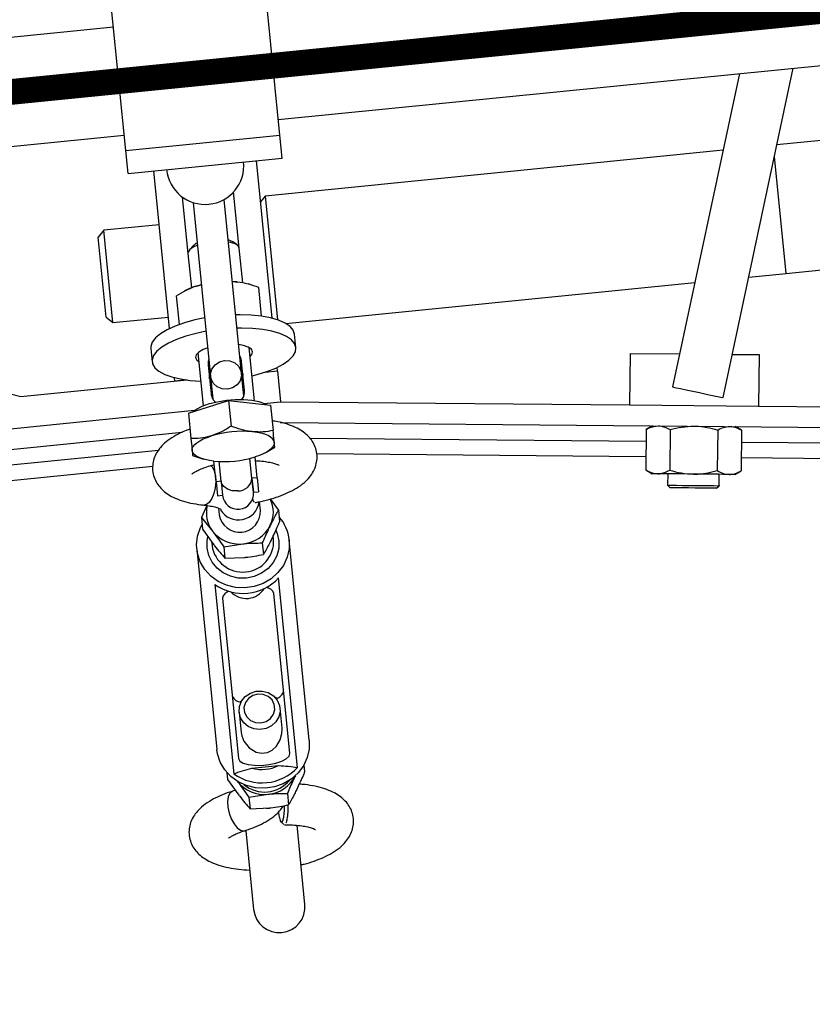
# Model space of a CAD drawing. Header units: millimetres. Extents: x -37020 to 35906, y -101 to 52234.
# Drawn here: x -112.7185 to -112.4111, y 323.7783 to 324.1588 of the extents above; entities that cross this region are included whole.
import ezdxf

# ---------------------------------------------------------------- set-up
doc = ezdxf.new("R2010")
doc.units = ezdxf.units.MM
doc.header["$PDMODE"] = 35
doc.header["$PDSIZE"] = 1
doc.linetypes.add('CENTROX2', pattern=[101.6, 63.5, -12.7, 12.7, -12.7])
doc.linetypes.add('DASHED2', pattern=[0.375, 0.25, -0.125])
for name, color, linetype in [('Catenaria', 2, 'Continuous'), ('Eje unifilar', 4, 'CENTROX2'), ('M0_EQUIPOS', 2, 'Continuous'), ('R10', 240, 'Continuous'), ('unifilar VIAS Ppales', 5, 'DASHED2')]:
    doc.layers.add(name, color=color, linetype=linetype)
doc.styles.add('Romans', font='romans.shx', dxfattribs={"width": 0.8})
doc.styles.get("Standard").update_dxf_attribs({"font": 'arial.ttf'})
doc.dimstyles.get("Standard").update_dxf_attribs({"dimtxt": 0.18, "dimasz": 0.18, "dimexe": 0.18, "dimexo": 0.0625, "dimgap": 0.09, "dimtad": 0, "dimtih": 1, "dimtoh": 1, "dimdec": 4, "dimzin": 0, "dimdsep": 46, "dimtxsty": 'Standard', "dimcen": 0.09, "dimadec": 0, "dimazin": 0, "dimtfac": 1, "dimtdec": 4, "dimtofl": 0, "dimtmove": 0, "dimatfit": 3, "dimfxl": 1, "dimtolj": 1, "dimtzin": 0, "dimarcsym": 0})

# ---------------------------------------------------------------- blocks, each defined once
blk = doc.blocks.new('enlace tol')
at = {"layer": 'Eje unifilar'}
blk.add_line((-7125.44, -43306.58, -11480), (6097.6, -44628.91, -11480), dxfattribs=at)
blk = doc.blocks.new('A$C3C3C2E3F')
at = {"layer": 'M0_EQUIPOS', "color": 1, "linetype": 'Continuous', "lineweight": 15}
for p, q in [((-10.45, -394.3), (-10.45, -969.3)), ((10.55, -969.3), (10.55, -394.3)), ((-74.95, -813.88), (-74.95, -968.39)), ((-71.95, -814), (-71.95, -969.83)), ((-68.95, -814.13), (-68.95, -974.7)), ((-64.95, -814.3), (-64.95, -977.53)), ((-10.95, -814.3), (-58.95, -944.3)), ((-58.95, -944.3), (-58.95, -976.69)), ((-45.25, -962.3), (-46.45, -963.5)), ((-45.25, -962.3), (-29.65, -962.3)), ((-28.45, -963.5), (-29.65, -962.3)), ((-46.45, -963.5), (-46.45, -974.3)), ((-46.45, -963.5), (-28.45, -963.5)), ((-28.45, -974.3), (-28.45, -963.5)), ((-52.16, -970.3), (-54.78, -970.3)), ((-17.95, -969.3), (-17.95, -999.3)), ((-17.95, -969.3), (-13.45, -969.3)), ((-13.45, -969.3), (-13.45, -999.3)), ((-13.45, -969.3), (13.55, -969.3)), ((-91.79, -975.3), (-130.85, -975.3)), ((-91.79, -975.3), (-130.85, -975.3)), ((-58.95, -974.3), (-58.26, -974.3)), ((-58.95, -976.69), (-58.95, -974.3)), ((-48.68, -974.3), (-17.95, -974.3)), ((-136.86, -976.79), (-140.1, -978.67)), ((-136.86, -976.79), (-140.1, -978.67)), ((-139.09, -978.08), (-139.22, -977.5)), ((-139.09, -978.08), (-139.22, -977.5)), ((-135.49, -976.79), (-136.86, -976.79)), ((-88.03, -976.79), (-91.27, -978.67)), ((-88.03, -976.79), (-91.27, -978.67)), ((-85.78, -976.79), (-88.61, -978.67)), ((-85.78, -976.79), (-88.61, -978.67)), ((-85.78, -976.79), (-88.03, -976.79)), ((-83.54, -978.06), (-85.78, -976.79)), ((-83.54, -978.06), (-85.78, -976.79)), ((-74.39, -977.93), (-74.53, -978.27)), ((-73.63, -976.3), (-74.37, -977.93)), ((-65.39, -976.3), (-70.35, -976.3)), ((-65.39, -976.3), (-64.56, -980.3)), ((-48.08, -976.3), (-42.5, -976.3)), ((-41.6, -978.27), (-41.74, -977.93)), ((-147.11, -979.3), (-162.45, -979.3)), ((-98.93, -978.07), (-135.86, -978.07)), ((-101.77, -979.3), (-133.02, -979.3)), ((-90.63, -978.3), (-91.43, -978.3)), ((-90.63, -978.3), (-91.43, -978.3)), ((-53.92, -979.3), (-64.25, -979.3)), ((-34.52, -979.3), (-41.25, -979.3)), ((-23.54, -979.3), (-34.52, -979.3)), ((-33.18, -980.44), (-33.85, -979.67)), ((-142.93, -980.55), (-143.14, -984.3)), ((-142.93, -980.55), (-143.14, -984.3)), ((-140.68, -980.55), (-142.93, -980.55)), ((-140.68, -980.55), (-140.48, -984.3)), ((-140.68, -980.55), (-140.48, -984.3)), ((-135.15, -981.7), (-135.15, -986.9)), ((-124.1, -980.3), (-128.01, -980.3)), ((-124.1, -980.3), (-128.01, -980.3)), ((-94.1, -980.55), (-94.31, -984.3)), ((-94.1, -980.55), (-94.31, -984.3)), ((-91.85, -980.55), (-94.1, -980.55)), ((-91.85, -980.55), (-91.65, -984.3)), ((-91.85, -980.55), (-91.65, -984.3)), ((-84.31, -980.3), (-85.57, -980.3)), ((-84.31, -980.3), (-85.57, -980.3)), ((-81.9, -980.3), (-81.9, -981.3)), ((-79.16, -980.3), (-81.9, -980.3)), ((-79.16, -981.3), (-81.9, -981.3)), ((-79.16, -981.3), (-81.9, -981.3)), ((-79.16, -980.3), (-75.12, -980.3)), ((-79.16, -981.3), (-79.16, -980.3)), ((-79.16, -981.3), (-75.3, -981.3)), ((-64.56, -980.3), (-63.74, -984.3)), ((-58.73, -981.3), (-63.11, -981.3)), ((-58.73, -981.3), (-63.11, -981.3)), ((-62.23, -981.3), (-62.23, -981.07)), ((-56.47, -981.05), (-62.08, -981.05)), ((-61.91, -981.3), (-61.91, -981.05)), ((-61.9, -981.3), (-61.9, -981.05)), ((-59.62, -981.05), (-59.64, -981.3)), ((-24.83, -981.3), (-58.73, -981.3)), ((-24.83, -981.3), (-58.73, -981.3)), ((-40.89, -981.3), (-41.01, -980.3)), ((-63.74, -984.3), (-68.71, -984.3)), ((-63.74, -984.3), (-64.56, -988.3)), ((-146.06, -986.28), (-146.6, -986.75)), ((-146.06, -986.28), (-146.6, -986.75)), ((-81.9, -987.3), (-81.9, -988.3)), ((-81.9, -987.3), (-79.16, -987.3)), ((-79.16, -987.3), (-81.9, -987.3)), ((-79.16, -988.3), (-79.16, -987.3)), ((-79.16, -987.3), (-75.3, -987.3)), ((-63.1, -987.3), (-58.73, -987.3)), ((-63.1, -987.3), (-58.73, -987.3)), ((-62.23, -987.52), (-62.23, -987.3)), ((-61.91, -987.55), (-61.91, -987.3)), ((-61.9, -987.55), (-61.9, -987.3)), ((-58.73, -987.3), (-24.83, -987.3)), ((-58.73, -987.3), (-24.83, -987.3)), ((-162.45, -989.3), (-146.99, -989.3)), ((-140.68, -988.05), (-142.93, -988.05)), ((-133.02, -989.3), (-101.77, -989.3)), ((-128.01, -988.3), (-124.1, -988.3)), ((-128.01, -988.3), (-124.1, -988.3)), ((-91.85, -988.05), (-94.1, -988.05)), ((-85.57, -988.3), (-83.85, -988.3)), ((-85.57, -988.3), (-83.85, -988.3)), ((-79.16, -988.3), (-81.9, -988.3)), ((-79.16, -988.3), (-75.12, -988.3)), ((-64.56, -988.3), (-65.39, -992.3)), ((-64.25, -989.3), (-53.92, -989.3)), ((-62.08, -987.55), (-56.47, -987.55)), ((-41.25, -989.3), (-34.52, -989.3)), ((-34.52, -989.3), (-23.54, -989.3)), ((-33.85, -988.92), (-33.18, -988.16)), ((-135.86, -990.52), (-98.93, -990.52)), ((-91.43, -990.3), (-90.64, -990.3)), ((-91.43, -990.3), (-90.64, -990.3)), ((-85.78, -991.8), (-83.52, -990.5)), ((-85.78, -991.8), (-83.52, -990.5)), ((-74.53, -990.32), (-74.39, -990.67)), ((-74.38, -990.66), (-73.63, -992.3)), ((-64.95, -991.07), (-64.95, -994.3)), ((-41.74, -990.67), (-41.6, -990.32)), ((-135.49, -991.8), (-136.86, -991.8)), ((-85.78, -991.8), (-88.03, -991.8)), ((-65.39, -992.3), (-70.35, -992.3)), ((-58.95, -991.91), (-58.95, -994.3)), ((-48.08, -992.3), (-42.5, -992.3)), ((-130.85, -993.3), (-91.79, -993.3)), ((-130.85, -993.3), (-91.79, -993.3)), ((-68.95, -994.08), (-123.95, -1497.18)), ((-64.95, -994.3), (-72.31, -1061.57)), ((-68.95, -993.85), (-68.95, -994.08)), ((-58.95, -994.3), (-64.95, -994.3)), ((-58.95, -994.3), (-58.26, -994.3)), ((-48.68, -994.3), (-17.95, -994.3)), ((-24.95, -995.3), (-25.95, -994.3)), ((-49.95, -996.84), (-49.95, -1076.5)), ((-24.95, -995.3), (-49.09, -995.3)), ((-24.95, -1084.5), (-24.95, -995.3)), ((-54.78, -998.3), (-52.16, -998.3)), ((-75.66, -1000.27), (-82.6, -1063.72)), ((-72.53, -999.22), (-79.62, -1064.05)), ((-17.95, -999.3), (-13.45, -999.3)), ((-13.45, -999.3), (13.55, -999.3)), ((-10.45, -999.3), (-10.45, -2289.3)), ((-72.31, -1061.57), (-75.02, -1086.42)), ((-62.37, -1062.65), (-72.31, -1061.57)), ((-85.17, -1063.44), (-86.02, -1064.59)), ((-77.35, -1064.3), (-85.17, -1063.44)), ((-62.37, -1062.65), (-63.41, -1072.2)), ((-76.77, -1065.6), (-77.35, -1064.3)), ((-88.53, -1067.34), (-89.08, -1067.78)), ((-86.34, -1067.58), (-88.53, -1067.34)), ((-77.85, -1068.89), (-85.67, -1068.03)), ((-10.45, -1089.14), (-69.65, -1070.2)), ((-90.06, -1076.73), (-89.62, -1077.28)), ((-89.62, -1077.28), (-87.43, -1077.52)), ((-78.85, -1078.07), (-86.68, -1077.21)), ((-87.76, -1080.5), (-87.18, -1081.81)), ((-72.69, -1079.72), (-10.45, -1099.64)), ((-84.61, -1082.09), (-121.74, -1421.76)), ((-81.63, -1082.41), (-118.76, -1422.08)), ((-79.36, -1082.66), (-87.18, -1081.81)), ((-79.36, -1082.66), (-78.51, -1081.51)), ((-64.52, -1082.34), (-65.08, -1087.5)), ((-75.02, -1086.42), (-111.45, -1419.6)), ((-65.08, -1087.5), (-75.02, -1086.42)), ((-49.95, -1087), (-49.95, -1094.3)), ((-49.95, -1094.3), (-49.95, -1240.78)), ((-49.95, -1094.3), (-27.14, -1094.3)), ((-24.95, -1206.74), (-24.95, -1095))]:
    blk.add_line(p, q, dxfattribs=at)
at = {"layer": 'M0_EQUIPOS', "color": 1, "linetype": 'Continuous', "lineweight": 15, "flags": 128}
for points in [[(-47.31, -981.3), (-47.51, -979.33), (-47.86, -977.3), (-48.31, -975.44), (-48.86, -973.82), (-49.5, -972.47), (-50.21, -971.42), (-50.97, -970.71), (-51.76, -970.34), (-52.16, -970.3)], [(-49.92, -981.3), (-50.13, -979.33), (-50.47, -977.3), (-50.93, -975.44), (-51.48, -973.82), (-52.12, -972.47), (-52.83, -971.42), (-53.59, -970.71), (-54.38, -970.34), (-55.18, -970.34), (-55.97, -970.71), (-56.73, -971.42), (-57.44, -972.47), (-58.08, -973.82), (-58.63, -975.44), (-59.09, -977.3), (-59.42, -979.3)], [(-130.85, -993.3), (-132.54, -993.11), (-134.17, -992.57), (-135.65, -991.69), (-136.95, -990.5), (-137.99, -989.06), (-138.74, -987.42), (-139.17, -985.66), (-139.25, -983.84), (-138.99, -982.04), (-138.4, -980.34), (-137.5, -978.79), (-136.33, -977.47), (-134.93, -976.43), (-133.37, -975.71), (-131.7, -975.34), (-130.85, -975.3)], [(-130.85, -993.3), (-132.54, -993.11), (-134.17, -992.57), (-135.65, -991.69), (-136.95, -990.5), (-137.99, -989.06), (-138.74, -987.42), (-139.17, -985.66), (-139.25, -983.84), (-138.99, -982.04), (-138.4, -980.34), (-137.5, -978.79), (-136.33, -977.47), (-134.93, -976.43), (-133.37, -975.71), (-131.7, -975.34), (-130.85, -975.3)], [(-91.79, -993.3), (-93.48, -993.11), (-95.1, -992.57), (-96.59, -991.69), (-97.89, -990.5), (-98.93, -989.06), (-99.68, -987.42), (-100.1, -985.66), (-100.19, -983.84), (-99.93, -982.04), (-99.34, -980.34), (-98.44, -978.79), (-97.27, -977.47), (-95.87, -976.43), (-94.31, -975.71), (-92.64, -975.34), (-90.94, -975.34), (-89.27, -975.71), (-87.7, -976.43), (-87.14, -976.79)], [(-91.79, -993.3), (-93.48, -993.11), (-95.1, -992.57), (-96.59, -991.69), (-97.89, -990.5), (-98.93, -989.06), (-99.68, -987.42), (-100.1, -985.66), (-100.19, -983.84), (-99.93, -982.04), (-99.34, -980.34), (-98.44, -978.79), (-97.27, -977.47), (-95.87, -976.43), (-94.31, -975.71), (-92.64, -975.34), (-90.94, -975.34), (-89.27, -975.71), (-87.7, -976.43), (-87.14, -976.79)], [(-139.22, -977.49), (-139.24, -977.43), (-139.56, -976.94), (-140.2, -976.57), (-141.11, -976.35), (-142.19, -976.3), (-143.36, -976.44), (-144.51, -976.73), (-145.53, -977.17), (-146.35, -977.71), (-146.88, -978.3)], [(-139.22, -977.49), (-139.24, -977.43), (-139.56, -976.94), (-140.2, -976.57), (-141.11, -976.35), (-142.19, -976.3), (-143.36, -976.44), (-144.51, -976.73), (-145.53, -977.17), (-146.35, -977.71), (-146.88, -978.3)], [(-89.62, -990.9), (-90.33, -991.12), (-91.79, -991.3), (-93.24, -991.12), (-94.63, -990.61), (-95.87, -989.77), (-96.9, -988.66), (-97.68, -987.34), (-98.17, -985.86), (-98.33, -984.3), (-98.17, -982.74), (-97.68, -981.26), (-96.9, -979.93), (-95.87, -978.83), (-94.63, -977.99), (-93.24, -977.47), (-91.79, -977.3)], [(-89.62, -990.9), (-90.33, -991.12), (-91.79, -991.3), (-93.24, -991.12), (-94.63, -990.61), (-95.87, -989.77), (-96.9, -988.66), (-97.68, -987.34), (-98.17, -985.86), (-98.33, -984.3), (-98.17, -982.74), (-97.68, -981.26), (-96.9, -979.93), (-95.87, -978.83), (-94.63, -977.99), (-93.24, -977.47), (-91.79, -977.3)], [(-91.79, -977.3), (-90.33, -977.47), (-89.67, -977.67)], [(-91.79, -977.3), (-90.33, -977.47), (-89.67, -977.67)], [(-75.9, -979.64), (-76.2, -979.86), (-76.99, -980.16), (-77.99, -980.29), (-79.13, -980.25), (-80.3, -980.03), (-81.4, -979.66), (-82.33, -979.17), (-83.01, -978.6), (-83.38, -978), (-83.42, -977.49)], [(-75.9, -979.64), (-76.2, -979.86), (-76.99, -980.16), (-77.99, -980.29), (-79.13, -980.25), (-80.3, -980.03), (-81.4, -979.66), (-82.33, -979.17), (-83.01, -978.6), (-83.38, -978), (-83.42, -977.49)], [(-75.12, -980.3), (-74.92, -979.43), (-74.67, -978.64), (-74.39, -977.95), (-74.08, -977.37), (-73.75, -976.91), (-73.4, -976.57), (-73.03, -976.37), (-72.66, -976.3)], [(-72.66, -976.3), (-72.29, -976.37), (-71.93, -976.57), (-71.58, -976.91), (-71.24, -977.37), (-70.93, -977.95), (-70.65, -978.64), (-70.41, -979.43), (-70.2, -980.3)], [(-65.22, -977.11), (-64.75, -977.93), (-64.3, -979.12), (-63.95, -980.55), (-63.73, -982.16), (-63.63, -983.87), (-63.66, -985.59), (-63.83, -987.26), (-64.11, -988.79), (-64.51, -990.11), (-65, -991.15), (-65.22, -991.49)], [(-146.88, -978.3), (-147.07, -978.89), (-147.06, -979.1)], [(-146.88, -978.3), (-147.07, -978.89), (-147.06, -979.1)], [(-133.02, -979.3), (-133.52, -979.5), (-133.98, -980.09), (-134.36, -981.02), (-134.63, -982.22), (-134.78, -983.59), (-134.78, -985.01), (-134.63, -986.38), (-134.36, -987.57), (-133.98, -988.5), (-133.52, -989.1), (-133.02, -989.3)], [(-133.02, -979.3), (-133.52, -979.5), (-133.98, -980.09), (-134.36, -981.02), (-134.63, -982.22), (-134.78, -983.59), (-134.78, -985.01), (-134.63, -986.38), (-134.36, -987.57), (-133.98, -988.5), (-133.52, -989.1), (-133.02, -989.3)], [(-53.12, -981.3), (-53.38, -980.37), (-53.79, -979.48), (-54.27, -978.93), (-54.78, -978.74), (-55.29, -978.93), (-55.64, -979.3)], [(-33.1, -981.3), (-33.4, -980.42), (-33.81, -979.71), (-34.28, -979.35), (-34.52, -979.3)], [(-128.01, -980.31), (-128.69, -980.36), (-129.76, -980.68), (-131.12, -981.53), (-132.11, -982.8), (-132.43, -983.86), (-132.39, -984.98), (-132.02, -985.96), (-131.33, -986.87), (-130.23, -987.69), (-129.05, -988.16), (-128.17, -988.29), (-128.01, -988.3), (-128.01, -988.3)], [(-128.01, -980.31), (-128.69, -980.36), (-129.76, -980.68), (-131.12, -981.53), (-132.11, -982.8), (-132.43, -983.86), (-132.39, -984.98), (-132.02, -985.96), (-131.33, -986.87), (-130.23, -987.69), (-129.05, -988.16), (-128.17, -988.29), (-128.01, -988.3), (-128.01, -988.3)], [(-124.1, -980.3), (-123, -980.48), (-122, -980.99), (-121.18, -981.8), (-120.62, -982.84), (-120.37, -984), (-120.46, -985.19), (-120.86, -986.3), (-121.56, -987.23), (-122.48, -987.9), (-123.54, -988.25), (-124.66, -988.25), (-125.72, -987.9), (-126.65, -987.23), (-127.34, -986.3), (-127.75, -985.19), (-127.83, -984), (-127.58, -982.84), (-127.02, -981.8), (-126.21, -980.99), (-125.2, -980.48), (-124.1, -980.3)], [(-124.1, -980.3), (-123, -980.48), (-122, -980.99), (-121.18, -981.8), (-120.62, -982.84), (-120.37, -984), (-120.46, -985.19), (-120.86, -986.3), (-121.56, -987.23), (-122.48, -987.9), (-123.54, -988.25), (-124.66, -988.25), (-125.72, -987.9), (-126.65, -987.23), (-127.34, -986.3), (-127.75, -985.19), (-127.83, -984), (-127.58, -982.84), (-127.02, -981.8), (-126.21, -980.99), (-125.2, -980.48), (-124.1, -980.3)], [(-126.55, -984.3), (-126.38, -985.32), (-125.89, -986.23), (-125.15, -986.9), (-124.23, -987.25), (-123.26, -987.25), (-122.34, -986.9), (-121.6, -986.23), (-121.11, -985.32), (-120.94, -984.3), (-121.11, -983.27), (-121.6, -982.37), (-122.34, -981.7), (-123.26, -981.34), (-124.23, -981.34), (-125.15, -981.7), (-125.89, -982.37), (-126.38, -983.27), (-126.55, -984.3)], [(-126.55, -984.3), (-126.38, -985.32), (-125.89, -986.23), (-125.15, -986.9), (-124.23, -987.25), (-123.26, -987.25), (-122.34, -986.9), (-121.6, -986.23), (-121.11, -985.32), (-120.94, -984.3), (-121.11, -983.27), (-121.6, -982.37), (-122.34, -981.7), (-123.26, -981.34), (-124.23, -981.34), (-125.15, -981.7), (-125.89, -982.37), (-126.38, -983.27), (-126.55, -984.3)], [(-122.09, -980.67), (-121.98, -980.94), (-121.94, -981.03)], [(-122.09, -980.67), (-121.98, -980.94), (-121.94, -981.03)], [(-81.34, -984.3), (-81.21, -983.27), (-80.83, -982.37), (-80.25, -981.7), (-79.54, -981.34), (-79.16, -981.3)], [(-81.34, -984.3), (-81.21, -983.27), (-80.83, -982.37), (-80.25, -981.7), (-79.54, -981.34), (-79.16, -981.3)], [(-61.53, -984.3), (-61.36, -983.27), (-60.87, -982.37), (-60.13, -981.7), (-59.21, -981.34), (-58.24, -981.34), (-57.32, -981.7), (-56.58, -982.37), (-56.09, -983.27), (-55.92, -984.3), (-56.09, -985.32), (-56.58, -986.23), (-57.32, -986.9), (-58.24, -987.25), (-59.21, -987.25), (-60.13, -986.9), (-60.87, -986.23), (-61.36, -985.32), (-61.53, -984.3)], [(-61.53, -984.3), (-61.36, -983.27), (-60.87, -982.37), (-60.13, -981.7), (-59.21, -981.34), (-58.24, -981.34), (-57.32, -981.7), (-56.58, -982.37), (-56.09, -983.27), (-55.92, -984.3), (-56.09, -985.32), (-56.58, -986.23), (-57.32, -986.9), (-58.24, -987.25), (-59.21, -987.25), (-60.13, -986.9), (-60.87, -986.23), (-61.36, -985.32), (-61.53, -984.3)], [(-41.01, -980.3), (-40.84, -981.24), (-40.83, -981.3)], [(-143.14, -983.65), (-143.19, -984.3), (-143.18, -984.56)], [(-143.14, -983.65), (-143.19, -984.3), (-143.18, -984.56)], [(-54.78, -998.3), (-53.98, -998.12), (-53.2, -997.58), (-52.47, -996.7), (-51.79, -995.49), (-51.19, -994), (-50.69, -992.25), (-50.29, -990.3), (-50, -988.19), (-49.92, -987.3)], [(-54.78, -989.86), (-54.27, -989.67), (-53.79, -989.11), (-53.38, -988.23), (-53.12, -987.3)], [(-52.16, -998.3), (-51.36, -998.12), (-50.59, -997.58), (-49.85, -996.7), (-49.18, -995.49), (-48.58, -994), (-48.07, -992.25), (-47.67, -990.3), (-47.39, -988.19), (-47.31, -987.3)], [(-40.83, -987.3), (-40.84, -987.36), (-41.01, -988.3)], [(-34.52, -989.3), (-34.04, -989.11), (-33.6, -988.57), (-33.22, -987.71), (-33.1, -987.3)], [(-33.18, -988.16), (-32.91, -987.75), (-32.72, -987.3)], [(-121.94, -987.57), (-121.98, -987.65), (-122.09, -987.93)], [(-121.94, -987.57), (-121.98, -987.65), (-122.09, -987.93)], [(-72.66, -992.3), (-73.03, -992.23), (-73.4, -992.03), (-73.75, -991.69), (-74.08, -991.23), (-74.39, -990.65), (-74.67, -989.96), (-74.92, -989.17), (-75.12, -988.3)], [(-72.66, -992.3), (-72.29, -992.23), (-71.93, -992.03), (-71.58, -991.69), (-71.24, -991.23), (-70.93, -990.65), (-70.65, -989.96), (-70.41, -989.17), (-70.2, -988.3)], [(-59.42, -989.3), (-59.27, -990.3), (-58.87, -992.25), (-58.37, -994), (-57.77, -995.49), (-57.09, -996.7), (-56.35, -997.58), (-55.58, -998.12), (-54.78, -998.3)], [(-55.64, -989.3), (-55.29, -989.67), (-54.78, -989.86)], [(-86.13, -1065.66), (-86.08, -1065.2), (-86.05, -1064.86), (-86.02, -1064.66), (-86.02, -1064.59)], [(-88.53, -1067.34), (-88.53, -1067.34), (-88.56, -1067.57), (-88.62, -1068.16), (-88.72, -1069.05), (-88.84, -1070.18), (-88.98, -1071.47), (-89.13, -1072.82), (-89.27, -1074.14), (-89.4, -1075.32)], [(-86.89, -1072.55), (-86.77, -1071.51), (-86.66, -1070.49), (-86.55, -1069.5), (-86.45, -1068.57), (-86.36, -1067.7), (-86.27, -1066.92), (-86.2, -1066.24), (-86.13, -1065.66)], [(-89.87, -1074.96), (-89.74, -1073.85), (-89.61, -1072.61), (-89.47, -1071.34), (-89.34, -1070.14), (-89.23, -1069.11), (-89.14, -1068.34), (-89.09, -1067.89), (-89.08, -1067.78)], [(-69.65, -1070.2), (-69.7, -1070.38), (-69.87, -1070.89), (-70.13, -1071.71), (-70.47, -1072.77), (-70.86, -1073.99), (-71.27, -1075.29), (-71.68, -1076.56), (-72.05, -1077.71), (-72.35, -1078.66), (-72.57, -1079.33), (-72.68, -1079.68), (-72.69, -1079.72)], [(-87.64, -1079.43), (-87.58, -1078.85), (-87.5, -1078.17), (-87.41, -1077.39), (-87.32, -1076.52), (-87.22, -1075.59), (-87.11, -1074.6), (-87, -1073.58), (-86.89, -1072.55)], [(-90.06, -1076.73), (-90.06, -1076.72), (-90.03, -1076.46), (-89.96, -1075.85), (-89.87, -1074.96)], [(-89.4, -1075.32), (-89.51, -1076.27), (-89.58, -1076.93), (-89.61, -1077.25), (-89.62, -1077.28)], [(-87.76, -1080.5), (-87.75, -1080.43), (-87.73, -1080.23), (-87.69, -1079.89), (-87.64, -1079.43)]]:
    blk.add_lwpolyline(points, dxfattribs=at)
at = {"layer": 'M0_EQUIPOS', "color": 1, "linetype": 'Continuous', "lineweight": 15}
for centre, radius, start, end in [((-85.57, -983.53), 5.73, 69.452, 121.9775), ((-17.95, -984.3), 7.5, 90, 270), ((-162.45, -984.3), 5, 90, 270), ((-133.88, -984.22), 6.59, 122.6196, 180.6636), ((-133.76, -984.3), 6.26, 134.6802, 225.3198), ((-128.77, -984.3), 9.44, 138.7263, 221.2737), ((-120.25, -981.13), 1.93, 108.7449, 172.5906), ((-102.32, -981.02), 1.81, 11.3288, 72.1661), ((-91.84, -984.3), 9.44, 138.7263, 221.2737), ((-91.13, -984.3), 6.01, 92.903, 267.097), ((-85.06, -984.22), 6.59, 122.6216, 180.6766), ((-52.32, -982.5), 11.53, 11.0314, 21.5302), ((-128.17, -984.3), 7.44, 159.5698, 200.4302), ((-98.15, -984.3), 4.14, 127.9387, 232.0613), ((-85.37, -984.3), 4.01, 92.8888, 267.1112), ((-82.92, -984.29), 4.06, 115.6565, 256.2473), ((-81.9, -984.3), 3, 90, 270), ((-54.49, -984.3), 21.02, 169.0292, 190.9708), ((-90.84, -984.3), 21.02, 349.0292, 10.9708), ((-35.45, -982.23), 2.88, 18.7757, 38.3026), ((-133.88, -984.38), 6.59, 179.3366, 237.3807), ((-85.06, -984.38), 6.59, 179.3236, 237.3787), ((-78.69, -984.66), 2.68, 172.1547, 259.8101), ((-120.25, -987.47), 1.93, 187.4093, 251.253), ((-102.32, -987.58), 1.81, 287.836, 348.6715), ((-52.33, -986.09), 11.53, 338.4725, 348.9659), ((-85.57, -985.06), 5.74, 238.0606, 290.9143), ((-91.81, -985.27), 8.03, 270.1641, 305.5238)]:
    blk.add_arc(centre, radius, start, end, dxfattribs=at)
for points, knots in [([(-139.22, -977.5), (-139.29, -977.15), (-139.51, -976.14), (-139.98, -974.56), (-140.7, -972.79), (-141.56, -971.31), (-142.54, -970.13), (-143.58, -969.28), (-144.71, -968.67), (-145.98, -968.31), (-147.31, -968.26), (-148.6, -968.54), (-149.75, -969.07), (-150.76, -969.81), (-151.67, -970.76), (-152.5, -971.96), (-153.25, -973.45), (-153.89, -975.21), (-154.38, -977.19), (-154.68, -978.56), (-154.75, -979.29), (-154.75, -979.3)], [0, 0, 0, 0, 0.033815, 0.099982, 0.168452, 0.240829, 0.297317, 0.347624, 0.394575, 0.439952, 0.489259, 0.536006, 0.581647, 0.628289, 0.678308, 0.73435, 0.798119, 0.866851, 0.934143, 0.999397, 1, 1, 1, 1]), ([(-139.22, -977.5), (-139.29, -977.15), (-139.51, -976.14), (-139.98, -974.56), (-140.7, -972.79), (-141.56, -971.31), (-142.54, -970.13), (-143.58, -969.28), (-144.71, -968.67), (-145.98, -968.31), (-147.31, -968.26), (-148.6, -968.54), (-149.75, -969.07), (-150.76, -969.81), (-151.67, -970.76), (-152.5, -971.96), (-153.25, -973.45), (-153.89, -975.21), (-154.38, -977.19), (-154.68, -978.56), (-154.75, -979.29), (-154.75, -979.3)], [0, 0, 0, 0, 0.033815, 0.099982, 0.168452, 0.240829, 0.297317, 0.347624, 0.394575, 0.439952, 0.489259, 0.536006, 0.581647, 0.628289, 0.678308, 0.73435, 0.798119, 0.866851, 0.934143, 0.999397, 1, 1, 1, 1]), ([(-68.49, -976.3), (-68.62, -975.81), (-68.92, -974.65), (-69.58, -973.02), (-70.41, -971.51), (-71.37, -970.3), (-72.38, -969.39), (-73.5, -968.75), (-74.76, -968.34), (-76.1, -968.25), (-77.41, -968.48), (-78.58, -968.98), (-79.61, -969.7), (-80.53, -970.62), (-81.37, -971.78), (-82.13, -973.23), (-82.79, -974.96), (-83.19, -976.44), (-83.38, -977.31), (-83.42, -977.5)], [0, 0, 0, 0, 0.056336, 0.131729, 0.211277, 0.275362, 0.331913, 0.38437, 0.434801, 0.490005, 0.542109, 0.592686, 0.644057, 0.698786, 0.759799, 0.829293, 0.905071, 0.979959, 1, 1, 1, 1]), ([(-68.49, -976.3), (-68.62, -975.81), (-68.92, -974.65), (-69.58, -973.02), (-70.41, -971.51), (-71.37, -970.3), (-72.38, -969.39), (-73.5, -968.75), (-74.76, -968.34), (-76.1, -968.25), (-77.41, -968.48), (-78.58, -968.98), (-79.61, -969.7), (-80.53, -970.62), (-81.37, -971.78), (-82.13, -973.23), (-82.79, -974.96), (-83.19, -976.44), (-83.38, -977.31), (-83.42, -977.5)], [0, 0, 0, 0, 0.056336, 0.131729, 0.211277, 0.275362, 0.331913, 0.38437, 0.434801, 0.490005, 0.542109, 0.592686, 0.644057, 0.698786, 0.759799, 0.829293, 0.905071, 0.979959, 1, 1, 1, 1]), ([(-148.21, -975.84), (-148.22, -975.83), (-148.23, -975.81), (-148.07, -976.04), (-147.82, -976.53), (-147.51, -977.31), (-147.25, -978.21), (-147.11, -978.86), (-147.06, -979.1)], [0, 0, 0, 0, 0.082635, 0.260029, 0.44802, 0.651077, 0.868854, 1, 1, 1, 1]), ([(-148.21, -975.84), (-148.22, -975.83), (-148.23, -975.81), (-148.07, -976.04), (-147.82, -976.53), (-147.51, -977.31), (-147.25, -978.21), (-147.11, -978.86), (-147.06, -979.1)], [0, 0, 0, 0, 0.082635, 0.260029, 0.44802, 0.651077, 0.868854, 1, 1, 1, 1]), ([(-77.19, -975.83), (-77.2, -975.83), (-77.23, -975.8), (-77.08, -975.99), (-76.84, -976.44), (-76.54, -977.19), (-76.23, -978.21), (-75.99, -979.25), (-75.88, -979.99), (-75.85, -980.25)], [0, 0, 0, 0, 0.048796, 0.197477, 0.354084, 0.523162, 0.70483, 0.897047, 1, 1, 1, 1]), ([(-77.19, -975.83), (-77.2, -975.83), (-77.23, -975.8), (-77.08, -975.99), (-76.84, -976.44), (-76.54, -977.19), (-76.23, -978.21), (-75.99, -979.25), (-75.88, -979.99), (-75.85, -980.25)], [0, 0, 0, 0, 0.048796, 0.197477, 0.354084, 0.523162, 0.70483, 0.897047, 1, 1, 1, 1]), ([(-83.42, -977.5), (-83.47, -977.73), (-83.61, -978.41), (-83.89, -979.35), (-84.22, -980.16), (-84.47, -980.62), (-84.61, -980.8), (-84.58, -980.77), (-84.58, -980.76)], [0, 0, 0, 0, 0.127695, 0.361469, 0.586224, 0.773748, 0.949916, 1, 1, 1, 1]), ([(-83.42, -977.5), (-83.47, -977.73), (-83.61, -978.41), (-83.89, -979.35), (-84.22, -980.16), (-84.47, -980.62), (-84.61, -980.8), (-84.58, -980.77), (-84.58, -980.76)], [0, 0, 0, 0, 0.127695, 0.361469, 0.586224, 0.773748, 0.949916, 1, 1, 1, 1]), ([(-72.66, -976.3), (-73.02, -976.3), (-73.47, -976.3), (-73.61, -976.3), (-73.63, -976.3)], [0, 0, 0, 0, 0.811318, 1, 1, 1, 1]), ([(-70.35, -976.3), (-71.06, -976.3), (-71.95, -976.3), (-72.54, -976.3), (-72.66, -976.3)], [0, 0, 0, 0, 0.785597, 1, 1, 1, 1]), ([(-70.2, -980.3), (-70.22, -980.2), (-70.36, -979.49), (-70.49, -978.13), (-70.4, -976.91), (-70.35, -976.3)], [0, 0, 0, 0, 0.0700822, 0.5307928, 1, 1, 1, 1]), ([(-41.01, -980.3), (-41.03, -980.2), (-41.18, -979.49), (-41.61, -978.13), (-42.2, -976.91), (-42.5, -976.3)], [0, 0, 0, 0, 0.070083, 0.530811, 1, 1, 1, 1]), ([(-147.06, -979.1), (-146.98, -979.44), (-146.76, -980.46), (-146.29, -982.04), (-145.58, -983.8), (-144.71, -985.28), (-143.85, -986.37), (-143.22, -986.84), (-142.99, -987.02)], [0, 0, 0, 0, 0.102343, 0.302627, 0.509858, 0.728938, 0.899904, 1, 1, 1, 1]), ([(-147.06, -979.1), (-146.98, -979.44), (-146.76, -980.46), (-146.29, -982.04), (-145.58, -983.8), (-144.71, -985.28), (-143.85, -986.37), (-143.22, -986.84), (-142.99, -987.02)], [0, 0, 0, 0, 0.102343, 0.302627, 0.509858, 0.728938, 0.899904, 1, 1, 1, 1]), ([(-140.1, -978.67), (-140.17, -978.71), (-141.2, -979.35), (-142.1, -979.97), (-142.93, -980.55)], [0, 0, 0, 0, 0.0701437, 1, 1, 1, 1]), ([(-140.1, -978.67), (-140.17, -978.71), (-141.2, -979.35), (-142.1, -979.97), (-142.93, -980.55)], [0, 0, 0, 0, 0.0701437, 1, 1, 1, 1]), ([(-137.44, -978.67), (-137.51, -978.71), (-138.54, -979.35), (-139.65, -979.97), (-140.68, -980.55)], [0, 0, 0, 0, 0.0702821, 1, 1, 1, 1]), ([(-137.44, -978.67), (-137.51, -978.71), (-138.54, -979.35), (-139.65, -979.97), (-140.68, -980.55)], [0, 0, 0, 0, 0.0702821, 1, 1, 1, 1]), ([(-135.86, -978.07), (-135.72, -978.64), (-135.45, -979.79), (-135.25, -981.06), (-135.15, -981.7)], [0, 0, 0, 0, 0.496929, 1, 1, 1, 1]), ([(-135.86, -978.07), (-135.72, -978.64), (-135.45, -979.79), (-135.25, -981.06), (-135.15, -981.7)], [0, 0, 0, 0, 0.496929, 1, 1, 1, 1]), ([(-91.27, -978.67), (-91.34, -978.71), (-92.37, -979.35), (-93.27, -979.97), (-94.1, -980.55)], [0, 0, 0, 0, 0.070352, 1, 1, 1, 1]), ([(-91.27, -978.67), (-91.34, -978.71), (-92.37, -979.35), (-93.27, -979.97), (-94.1, -980.55)], [0, 0, 0, 0, 0.070352, 1, 1, 1, 1]), ([(-88.61, -978.67), (-88.68, -978.71), (-89.71, -979.35), (-90.82, -979.97), (-91.85, -980.55)], [0, 0, 0, 0, 0.0700765, 1, 1, 1, 1]), ([(-88.61, -978.67), (-88.68, -978.71), (-89.71, -979.35), (-90.82, -979.97), (-91.85, -980.55)], [0, 0, 0, 0, 0.0700765, 1, 1, 1, 1]), ([(-68.71, -984.3), (-69.03, -983.65), (-69.68, -982.34), (-70.03, -980.98), (-70.2, -980.3)], [0, 0, 0, 0, 0.495446, 1, 1, 1, 1]), ([(-62.08, -981.05), (-62.36, -981.08), (-62.94, -981.14), (-63.5, -981.44), (-63.73, -981.73), (-63.79, -981.81)], [0, 0, 0, 0, 0.417379, 0.832203, 1, 1, 1, 1]), ([(-59.17, -981.05), (-58.87, -981.06), (-58.48, -981.08), (-58.2, -981.26), (-58.13, -981.3)], [0, 0, 0, 0, 0.774367, 1, 1, 1, 1]), ([(-55.3, -981.3), (-55.37, -981.27), (-55.73, -981.07), (-56.13, -981.06), (-56.47, -981.05)], [0, 0, 0, 0, 0.168771, 1, 1, 1, 1]), ([(-143.14, -984.3), (-143.14, -984.39), (-143.14, -985.65), (-143.03, -986.9), (-142.93, -988.05)], [0, 0, 0, 0, 0.070208, 1, 1, 1, 1]), ([(-143.14, -984.3), (-143.14, -984.39), (-143.14, -985.65), (-143.03, -986.9), (-142.93, -988.05)], [0, 0, 0, 0, 0.070208, 1, 1, 1, 1]), ([(-140.48, -984.3), (-140.48, -984.39), (-140.48, -985.65), (-140.58, -986.9), (-140.68, -988.05)], [0, 0, 0, 0, 0.070207, 1, 1, 1, 1]), ([(-140.48, -984.3), (-140.48, -984.39), (-140.48, -985.65), (-140.58, -986.9), (-140.68, -988.05)], [0, 0, 0, 0, 0.070207, 1, 1, 1, 1]), ([(-94.31, -984.3), (-94.31, -984.39), (-94.31, -985.65), (-94.2, -986.9), (-94.1, -988.05)], [0, 0, 0, 0, 0.070207, 1, 1, 1, 1]), ([(-94.31, -984.3), (-94.31, -984.39), (-94.31, -985.65), (-94.2, -986.9), (-94.1, -988.05)], [0, 0, 0, 0, 0.070207, 1, 1, 1, 1]), ([(-91.65, -984.3), (-91.65, -984.39), (-91.65, -985.65), (-91.76, -986.9), (-91.85, -988.05)], [0, 0, 0, 0, 0.070209, 1, 1, 1, 1]), ([(-91.65, -984.3), (-91.65, -984.39), (-91.65, -985.65), (-91.76, -986.9), (-91.85, -988.05)], [0, 0, 0, 0, 0.070209, 1, 1, 1, 1]), ([(-70.2, -988.3), (-70.18, -988.2), (-70.03, -987.49), (-69.61, -986.13), (-69.01, -984.91), (-68.71, -984.3)], [0, 0, 0, 0, 0.070078, 0.530769, 1, 1, 1, 1]), ([(-146.68, -986.88), (-146.69, -987), (-146.75, -987.67), (-146.92, -988.82), (-147.2, -990.21), (-147.53, -991.35), (-147.86, -992.16), (-148.11, -992.62), (-148.25, -992.8), (-148.22, -992.77), (-148.22, -992.76)], [0, 0, 0, 0, 0.038891, 0.212569, 0.383345, 0.549132, 0.707849, 0.840285, 0.964672, 1, 1, 1, 1]), ([(-146.68, -986.88), (-146.69, -987), (-146.75, -987.67), (-146.92, -988.82), (-147.2, -990.21), (-147.53, -991.35), (-147.86, -992.16), (-148.11, -992.62), (-148.25, -992.8), (-148.22, -992.77), (-148.22, -992.76)], [0, 0, 0, 0, 0.038891, 0.212569, 0.383345, 0.549132, 0.707849, 0.840285, 0.964672, 1, 1, 1, 1]), ([(-142.86, -987.91), (-143.37, -987.86), (-144.4, -987.76), (-145.71, -987.49), (-146.19, -987.28), (-146.43, -987.18)], [0, 0, 0, 0, 0.332147, 0.667319, 1, 1, 1, 1]), ([(-142.86, -987.91), (-143.37, -987.86), (-144.4, -987.76), (-145.71, -987.49), (-146.19, -987.28), (-146.43, -987.18)], [0, 0, 0, 0, 0.332147, 0.667319, 1, 1, 1, 1]), ([(-144.09, -985.97), (-144.42, -985.98), (-145.16, -986), (-145.89, -986.15), (-146.24, -986.37), (-146.01, -986.55), (-145.9, -986.64)], [0, 0, 0, 0, 0.213957, 0.476028, 0.737949, 1, 1, 1, 1]), ([(-144.09, -985.97), (-144.42, -985.98), (-145.16, -986), (-145.89, -986.15), (-146.24, -986.37), (-146.01, -986.55), (-145.9, -986.64)], [0, 0, 0, 0, 0.213957, 0.476028, 0.737949, 1, 1, 1, 1]), ([(-145.9, -986.64), (-145.69, -986.73), (-145.27, -986.9), (-144.19, -987.13), (-143.36, -987.21), (-142.98, -987.24)], [0, 0, 0, 0, 0.3523831, 0.7048375, 1, 1, 1, 1]), ([(-145.9, -986.64), (-145.69, -986.73), (-145.27, -986.9), (-144.19, -987.13), (-143.36, -987.21), (-142.98, -987.24)], [0, 0, 0, 0, 0.3523831, 0.7048375, 1, 1, 1, 1]), ([(-135.15, -986.9), (-135.25, -987.53), (-135.44, -988.8), (-135.72, -989.94), (-135.86, -990.52)], [0, 0, 0, 0, 0.495468, 1, 1, 1, 1]), ([(-135.15, -986.9), (-135.25, -987.53), (-135.44, -988.8), (-135.72, -989.94), (-135.86, -990.52)], [0, 0, 0, 0, 0.495468, 1, 1, 1, 1]), ([(-83.1, -986.96), (-83.33, -987.03), (-83.72, -987.15), (-83.79, -987.27), (-83.82, -987.32)], [0, 0, 0, 0, 0.590248, 1, 1, 1, 1]), ([(-83.15, -986.98), (-83.36, -987.04), (-83.73, -987.16), (-83.79, -987.27), (-83.82, -987.32)], [0, 0, 0, 0, 0.569935, 1, 1, 1, 1]), ([(-63.81, -986.8), (-63.8, -986.82), (-63.6, -987.11), (-63.05, -987.43), (-62.38, -987.51), (-62.08, -987.55)], [0, 0, 0, 0, 0.02671, 0.555871, 1, 1, 1, 1]), ([(-58.14, -987.3), (-58.18, -987.33), (-58.45, -987.53), (-58.84, -987.54), (-59.17, -987.55)], [0, 0, 0, 0, 0.168252, 1, 1, 1, 1]), ([(-56.47, -987.55), (-56.16, -987.53), (-55.75, -987.52), (-55.38, -987.34), (-55.3, -987.3)], [0, 0, 0, 0, 0.774386, 1, 1, 1, 1]), ([(-41.01, -988.3), (-40.99, -988.2), (-40.92, -987.87), (-40.9, -987.54), (-40.88, -987.3)], [0, 0, 0, 0, 0.283351, 1, 1, 1, 1]), ([(-154.73, -989.3), (-154.71, -989.51), (-154.6, -990.42), (-154.27, -991.94), (-153.75, -993.83), (-153.05, -995.6), (-152.22, -997.11), (-151.26, -998.32), (-150.23, -999.21), (-149.11, -999.86), (-147.86, -1000.26), (-146.52, -1000.35), (-145.21, -1000.11), (-144.04, -999.61), (-143.01, -998.89), (-142.09, -997.97), (-141.26, -996.8), (-140.5, -995.35), (-139.84, -993.61), (-139.38, -991.97), (-139.19, -990.88), (-139.12, -990.5)], [0, 0, 0, 0, 0.018606, 0.081582, 0.146022, 0.212882, 0.283447, 0.340104, 0.390164, 0.43661, 0.481311, 0.530167, 0.576311, 0.621153, 0.666698, 0.71527, 0.769429, 0.831122, 0.898324, 0.964669, 1, 1, 1, 1]), ([(-154.73, -989.3), (-154.71, -989.51), (-154.6, -990.42), (-154.27, -991.94), (-153.75, -993.83), (-153.05, -995.6), (-152.22, -997.11), (-151.26, -998.32), (-150.23, -999.21), (-149.11, -999.86), (-147.86, -1000.26), (-146.52, -1000.35), (-145.21, -1000.11), (-144.04, -999.61), (-143.01, -998.89), (-142.09, -997.97), (-141.26, -996.8), (-140.5, -995.35), (-139.84, -993.61), (-139.38, -991.97), (-139.19, -990.88), (-139.12, -990.5)], [0, 0, 0, 0, 0.018606, 0.081582, 0.146022, 0.212882, 0.283447, 0.340104, 0.390164, 0.43661, 0.481311, 0.530167, 0.576311, 0.621153, 0.666698, 0.71527, 0.769429, 0.831122, 0.898324, 0.964669, 1, 1, 1, 1]), ([(-140.1, -989.93), (-140.37, -989.76), (-141.39, -989.12), (-142.28, -988.5), (-142.93, -988.05)], [0, 0, 0, 0, 0.268505, 1, 1, 1, 1]), ([(-140.1, -989.93), (-140.37, -989.76), (-141.39, -989.12), (-142.28, -988.5), (-142.93, -988.05)], [0, 0, 0, 0, 0.268505, 1, 1, 1, 1]), ([(-137.44, -989.93), (-137.72, -989.76), (-138.76, -989.12), (-139.87, -988.5), (-140.68, -988.05)], [0, 0, 0, 0, 0.2686091, 1, 1, 1, 1]), ([(-137.44, -989.93), (-137.72, -989.76), (-138.76, -989.12), (-139.87, -988.5), (-140.68, -988.05)], [0, 0, 0, 0, 0.2686091, 1, 1, 1, 1]), ([(-91.27, -989.93), (-91.55, -989.76), (-92.56, -989.12), (-93.45, -988.5), (-94.1, -988.05)], [0, 0, 0, 0, 0.26865, 1, 1, 1, 1]), ([(-91.27, -989.93), (-91.55, -989.76), (-92.56, -989.12), (-93.45, -988.5), (-94.1, -988.05)], [0, 0, 0, 0, 0.26865, 1, 1, 1, 1]), ([(-88.61, -989.93), (-88.89, -989.76), (-89.93, -989.12), (-91.04, -988.5), (-91.85, -988.05)], [0, 0, 0, 0, 0.268607, 1, 1, 1, 1]), ([(-88.61, -989.93), (-88.89, -989.76), (-89.93, -989.12), (-91.04, -988.5), (-91.85, -988.05)], [0, 0, 0, 0, 0.268607, 1, 1, 1, 1]), ([(-83.93, -987.46), (-83.91, -987.67), (-83.84, -988.58), (-83.61, -990.16), (-83.21, -992.15), (-82.66, -994.02), (-81.94, -995.78), (-81.09, -997.27), (-80.11, -998.45), (-79.07, -999.31), (-77.94, -999.92), (-76.68, -1000.28), (-75.35, -1000.33), (-74.05, -1000.06), (-72.9, -999.54), (-71.88, -998.8), (-70.98, -997.85), (-70.15, -996.66), (-69.4, -995.16), (-68.84, -993.69), (-68.58, -992.66), (-68.49, -992.3)], [0, 0, 0, 0, 0.017861, 0.080351, 0.143671, 0.208545, 0.27597, 0.34724, 0.403017, 0.452642, 0.498947, 0.543648, 0.592273, 0.638386, 0.683344, 0.729269, 0.778502, 0.833642, 0.896372, 0.964076, 1, 1, 1, 1]), ([(-83.93, -987.46), (-83.91, -987.67), (-83.84, -988.58), (-83.61, -990.16), (-83.21, -992.15), (-82.66, -994.02), (-81.94, -995.78), (-81.09, -997.27), (-80.11, -998.45), (-79.07, -999.31), (-77.94, -999.92), (-76.68, -1000.28), (-75.35, -1000.33), (-74.05, -1000.06), (-72.9, -999.54), (-71.88, -998.8), (-70.98, -997.85), (-70.15, -996.66), (-69.4, -995.16), (-68.84, -993.69), (-68.58, -992.66), (-68.49, -992.3)], [0, 0, 0, 0, 0.017861, 0.080351, 0.143671, 0.208545, 0.27597, 0.34724, 0.403017, 0.452642, 0.498947, 0.543648, 0.592273, 0.638386, 0.683344, 0.729269, 0.778502, 0.833642, 0.896372, 0.964076, 1, 1, 1, 1]), ([(-75.84, -988.3), (-75.88, -988.6), (-76, -989.41), (-76.27, -990.54), (-76.59, -991.57), (-76.9, -992.28), (-77.12, -992.67), (-77.24, -992.81), (-77.21, -992.78), (-77.21, -992.78)], [0, 0, 0, 0, 0.121198, 0.322147, 0.516518, 0.682774, 0.837683, 0.983894, 1, 1, 1, 1]), ([(-75.84, -988.3), (-75.88, -988.6), (-76, -989.41), (-76.27, -990.54), (-76.59, -991.57), (-76.9, -992.28), (-77.12, -992.67), (-77.24, -992.81), (-77.21, -992.78), (-77.21, -992.78)], [0, 0, 0, 0, 0.121198, 0.322147, 0.516518, 0.682774, 0.837683, 0.983894, 1, 1, 1, 1]), ([(-70.35, -992.3), (-70.41, -991.65), (-70.52, -990.34), (-70.31, -988.98), (-70.2, -988.3)], [0, 0, 0, 0, 0.495457, 1, 1, 1, 1]), ([(-42.5, -992.3), (-42.18, -991.65), (-41.53, -990.34), (-41.18, -988.98), (-41.01, -988.3)], [0, 0, 0, 0, 0.495468, 1, 1, 1, 1]), ([(-136.86, -991.8), (-137.14, -991.65), (-138.25, -991.03), (-139.31, -990.4), (-140.1, -989.93)], [0, 0, 0, 0, 0.257394, 1, 1, 1, 1]), ([(-136.86, -991.8), (-137.14, -991.65), (-138.25, -991.03), (-139.31, -990.4), (-140.1, -989.93)], [0, 0, 0, 0, 0.257394, 1, 1, 1, 1]), ([(-88.03, -991.8), (-88.31, -991.65), (-89.43, -991.04), (-90.49, -990.4), (-91.27, -989.93)], [0, 0, 0, 0, 0.257614, 1, 1, 1, 1]), ([(-88.03, -991.8), (-88.31, -991.65), (-89.43, -991.04), (-90.49, -990.4), (-91.27, -989.93)], [0, 0, 0, 0, 0.257614, 1, 1, 1, 1]), ([(-85.78, -991.8), (-86, -991.65), (-86.87, -991.04), (-87.87, -990.4), (-88.61, -989.93)], [0, 0, 0, 0, 0.257636, 1, 1, 1, 1]), ([(-85.78, -991.8), (-86, -991.65), (-86.87, -991.04), (-87.87, -990.4), (-88.61, -989.93)], [0, 0, 0, 0, 0.257636, 1, 1, 1, 1]), ([(-73.63, -992.3), (-73.61, -992.3), (-73.47, -992.3), (-73.02, -992.3), (-72.66, -992.3)], [0, 0, 0, 0, 0.188682, 1, 1, 1, 1]), ([(-72.66, -992.3), (-72.54, -992.3), (-71.95, -992.3), (-71.06, -992.3), (-70.35, -992.3)], [0, 0, 0, 0, 0.214403, 1, 1, 1, 1]), ([(-85.17, -1063.44), (-85.3, -1063.62), (-85.8, -1064.32), (-85.99, -1065.09), (-86.13, -1065.66)], [0, 0, 0, 0, 0.2575595, 1, 1, 1, 1]), ([(-77.35, -1064.3), (-77.26, -1064.5), (-76.93, -1065.29), (-76.9, -1066.08), (-76.89, -1066.67)], [0, 0, 0, 0, 0.257593, 1, 1, 1, 1]), ([(-86.13, -1065.66), (-86.15, -1065.87), (-86.19, -1066.65), (-85.89, -1067.45), (-85.67, -1068.03)], [0, 0, 0, 0, 0.2686292, 1, 1, 1, 1]), ([(-76.89, -1066.67), (-76.92, -1066.88), (-77.05, -1067.65), (-77.51, -1068.36), (-77.85, -1068.89)], [0, 0, 0, 0, 0.268642, 1, 1, 1, 1]), ([(-85.67, -1068.03), (-85.95, -1068.76), (-86.52, -1070.22), (-86.76, -1071.76), (-86.89, -1072.55)], [0, 0, 0, 0, 0.495503, 1, 1, 1, 1]), ([(-77.85, -1068.89), (-77.73, -1069.65), (-77.5, -1071.2), (-77.59, -1072.77), (-77.64, -1073.56)], [0, 0, 0, 0, 0.495464, 1, 1, 1, 1]), ([(-86.89, -1072.55), (-86.9, -1072.65), (-86.98, -1073.48), (-86.99, -1075.05), (-86.78, -1076.49), (-86.68, -1077.21)], [0, 0, 0, 0, 0.070103, 0.530788, 1, 1, 1, 1]), ([(-77.64, -1073.56), (-77.65, -1073.67), (-77.75, -1074.49), (-78.07, -1076.03), (-78.59, -1077.38), (-78.85, -1078.07)], [0, 0, 0, 0, 0.070102, 0.530764, 1, 1, 1, 1]), ([(-86.68, -1077.21), (-86.92, -1077.57), (-87.4, -1078.27), (-87.56, -1079.04), (-87.64, -1079.43)], [0, 0, 0, 0, 0.495442, 1, 1, 1, 1]), ([(-78.85, -1078.07), (-78.7, -1078.46), (-78.38, -1079.26), (-78.39, -1080.05), (-78.39, -1080.44)], [0, 0, 0, 0, 0.495465, 1, 1, 1, 1]), ([(-87.64, -1079.43), (-87.64, -1079.49), (-87.68, -1079.9), (-87.61, -1080.69), (-87.32, -1081.43), (-87.18, -1081.81)], [0, 0, 0, 0, 0.070083, 0.530754, 1, 1, 1, 1]), ([(-78.39, -1080.44), (-78.4, -1080.5), (-78.45, -1080.91), (-78.69, -1081.67), (-79.13, -1082.33), (-79.36, -1082.66)], [0, 0, 0, 0, 0.070093, 0.530783, 1, 1, 1, 1])]:
    blk.add_open_spline(points, degree=3, knots=knots, dxfattribs=at)
blk = doc.blocks.new('*D247')
at = {"layer": 'Defpoints', "color": 0, "transparency": 16777216}
for p in [(-88.73212, 326.84984), (-88.66503, 326.17825), (-136.0816, 321.442)]:
    blk.add_point(p, dxfattribs=at)
at = {"layer": 'Catenaria', "color": 3, "linetype": 'Continuous', "transparency": 16777216, "insert": (-113.27371, 324.77535), "char_height": 0.5, "attachment_point": 5, "rotation": 5.7041, "style": 'Romans'}
blk.add_mtext('\\A1;47.65', dxfattribs=at)

msp = doc.modelspace()

# ---------------------------------------------------------------- linework, layer by layer
at = {"layer": 'Catenaria', "linetype": 'Continuous', "const_width": 0.01, "elevation": -11.48}
msp.add_lwpolyline([(-155.98462, 319.80438), (-69.07329, 328.4957)], dxfattribs=at)
at = {"layer": 'unifilar VIAS Ppales', "ltscale": 10, "elevation": -11.48}
msp.add_lwpolyline([(-149.03561, 321.99563, 0.024862), (-119.18387, 323.48453), (-105.96082, 324.80687, -0.024923), (-76.10908, 326.29577)], format="xyb", dxfattribs=at)

# ---------------------------------------------------------------- block references
at = {"layer": 'Catenaria', "color": 1, "ltscale": 4, "xscale": 0.001999999999955285, "yscale": 0.001999999999955285, "zscale": 0.001999999999955285, "rotation": 95.71071265088749}
msp.add_blockref('A$C3C3C2E3F', (-114.60897, 323.94194, -11.48), dxfattribs=at)
at = {"layer": 'R10', "linetype": 'Continuous', "xscale": -0.001, "yscale": 0.001, "zscale": 0.001, "rotation": 180}
msp.add_blockref('enlace tol', (-112.05843, 280.17795), dxfattribs=at)

# ---------------------------------------------------------------- dimensions: what is measured, and where the dimension line sits
at = {"layer": 'Catenaria', "linetype": 'Continuous'}
dim = msp.add_linear_dim(base=(-88.73212, 326.84984), p1=(-136.0816, 321.442), p2=(-88.66503, 326.17825), angle=5.7041, dimstyle='Standard', override={"dimscale": 0.1, "dimtxt": 5, "dimasz": 2.5, "dimexe": 1, "dimexo": 1, "dimgap": 1.25, "dimtad": 1, "dimtih": 0, "dimtoh": 0, "dimdec": 2, "dimzin": 1, "dimtxsty": 'Romans', "dimcen": 1, "dimse1": 1, "dimse2": 1, "dimsd1": 1, "dimsd2": 1, "dimclrd": 2, "dimclre": 1, "dimclrt": 3, "dimaunit": 1, "dimadec": 3, "dimtdec": 2, "dimtix": 1, "dimtofl": 1, "dimatfit": 0, "dimtzin": 8}, dxfattribs=at)
dim.commit()
dim.dimension.update_dxf_attribs({"geometry": '*D247', "text_midpoint": (-113.23644, 324.4022), "dimtype": 161})

doc.saveas('drawing.dxf')
